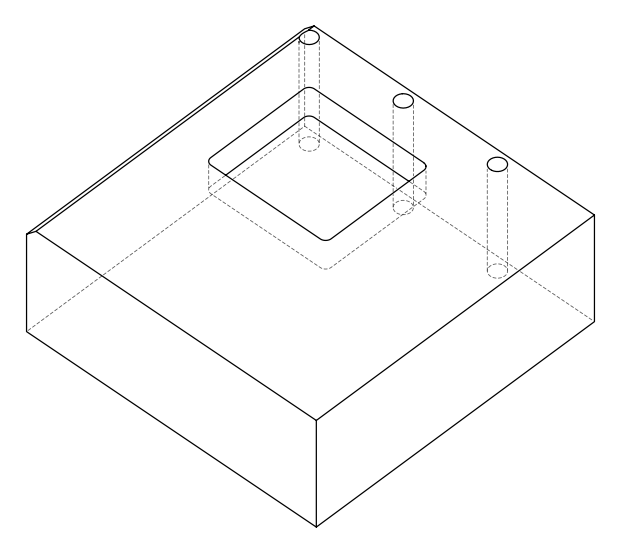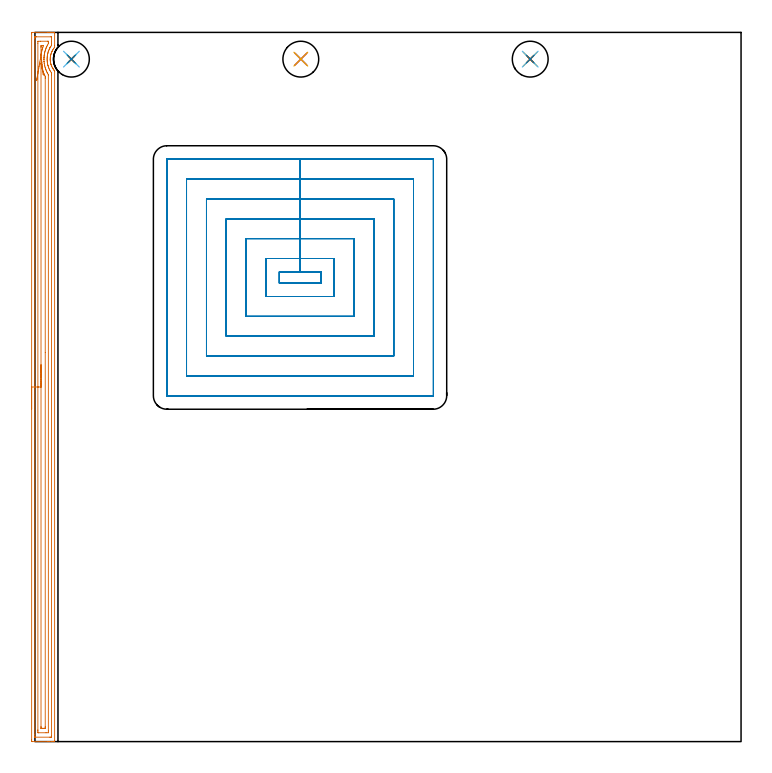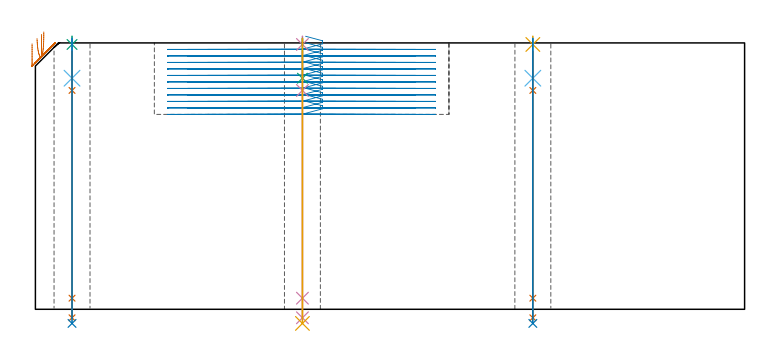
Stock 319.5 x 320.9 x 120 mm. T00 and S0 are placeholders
(PLAN: 14 operations, 11 tool changes, 53.9 min)
(1 AREA_MILL | FG_CHAMFER_SURFACE | UGT0205_001 | 10.64 min | 17360 mm3)
(2 MILL_RECTANGULAR_POCKET | POCKET_RECTANGULAR_STRAIGHT | NXT0201_011 | Follow Part, ap 3, ae 75% | 39.67 min | 508375 mm3)
(3 SPOT_DRILL | STEP1HOLE | NXT0321_9005460120000 | 0.03 min | 5 mm3)
(4 SPOT_DRILL_1 | STEP1HOLE_1 | NXT0321_9005460120000 | 0.03 min | 52 mm3)
(5 SPOT_DRILL_2 | STEP1HOLE_2 | NXT0321_9005460120000 | 0.03 min | 54 mm3)
(6 DRILL_BLIND_HOLE_INTO_CENTER | STEP1HOLE | NXT0301_077 | 0.07 min | 1280 mm3)
(7 GUN_DRILL_THROUGH_HOLE | STEP1HOLE | UGT0307_007 | 0.59 min | 8227 mm3)
(8 DRILL_TO_ENLARGE_THROUGH_HOLE | STEP1HOLE | UGT0301_286 | 0.52 min | 15192 mm3)
(9 DRILL_BLIND_HOLE_INTO_CENTER_1 | STEP1HOLE_1 | NXT0301_077 | 0.07 min | 1273 mm3)
(10 GUN_DRILL_THROUGH_HOLE_1 | STEP1HOLE_1 | UGT0307_007 | 0.59 min | 8237 mm3)
(11 DRILL_TO_ENLARGE_THROUGH_HOLE_1 | STEP1HOLE_1 | UGT0301_286 | 0.52 min | 15185 mm3)
(12 DRILL_BLIND_HOLE_INTO_CENTER_2 | STEP1HOLE_2 | NXT0301_077 | 0.07 min | 1276 mm3)
(13 GUN_DRILL_THROUGH_HOLE_2 | STEP1HOLE_2 | UGT0307_007 | 0.59 min | 8255 mm3)
(14 DRILL_TO_ENLARGE_THROUGH_HOLE_2 | STEP1HOLE_2 | UGT0301_286 | 0.52 min | 15171 mm3)
(TOOL UGT0205_001 | Chamfer Mill 20 x 3 x 45 deg. | D20 FL50 Z2)
(TOOL NXT0201_011 | ENDMILL 12mm [2P460-1200-NA 1630] | D12 FL38 Z6)
(TOOL NXT0321_9005460120000 | NC Spot Drill, 142deg, 12mm, Carbide, Uncoated | D12 PA142 FL30 Z2)
(TOOL NXT0301_077 | Carbide Drill 10.6mm [860.1-1060-053A1-MM 2214] | D10.6 PA140 FL71 Z2)
(TOOL UGT0307_007 | Gun Drill 10 mm | D10 PA130 FL24 Z1)
(TOOL UGT0301_286 | Twist Drill 16.2 mm | D16.2 PA118 FL125 Z2)
(OP 1 AREA_MILL)
G17 G21 G94 G90
T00 M6
G54
G17 G0 G90 X-1.5 Y150.45 S1061 M3
G43 Z130. H0
Z119.6
G94 G1 Y150.488 Z118.728 F250.
Y150.602 Z117.863
Y150.791 Z117.012
Y151.053 Z116.18
Y151.387 Z115.374
Y151.79 Z114.6
Y152.259 Z113.864
Y152.79 Z113.172
Y153.379 Z112.529
Y154.022 Z111.94
Y154.714 Z111.408
Y155.45 Z110.94
Y156.224 Z110.537
Y157.03 Z110.203
Y157.862 Z109.941
Y158.714 Z109.752
Y159.578 Z109.638
Y160.45 Z109.6
Y320.288
X-1.495 Y320.799 Z109.603
X-1.492 Y320.89 Z109.606
X-1.395 Y320.9 Z109.702
X5.891 Z116.985
X6.442 Z117.538
X6.767 Z117.863
X7.318 Z118.414
X7.644 Z118.738
X8.295 Z119.394
X8.618 Z119.717
X8.761 Y320.897 Z119.853
X8.898 Y320.89 Z119.989
X8.9 Y320.734 Z120.
Y314.93
X8.894 Y314.127 Z119.992
X8.822 Y314.037 Z119.92
X8.748 Y313.948 Z119.846
X8.421 Y313.507 Z119.52
X8.116 Y313.055 Z119.214
X7.974 Y312.813 Z119.073
X7.883 Y312.658 Z118.982
X7.801 Y312.491 Z118.9
X7.685 Y312.251 Z118.781
X7.641 Y312.163 Z118.738
X7.525 Y311.888 Z118.624
X7.454 Y311.719 Z118.554
X7.295 Y311.271 Z118.393
X7.198 Y310.935 Z118.296
X7.166 Y310.826 Z118.264
X7.136 Y310.701 Z118.235
X7.083 Y310.465 Z118.179
X7.061 Y310.378 Z118.16
X7.059 Y310.37 Z118.159
X6.988 Y309.991 Z118.088
X6.95 Y309.572 Z118.04
X6.941 Y309.486 Z118.033
X6.913 Y309.04 Z118.009
Y308.786 Z118.004
X6.912 Y308.593 Z118.007
X6.921 Y308.432 Z118.016
X6.924 Y308.36 Z118.021
X6.935 Y308.147 Z118.033
X6.971 Y307.786 Z118.067
X6.979 Y307.701 Z118.076
X6.989 Y307.608 Z118.087
X7.055 Y307.253 Z118.155
X7.064 Y307.207 Z118.163
X7.155 Y306.808 Z118.255
X7.26 Y306.447 Z118.359
X7.285 Y306.36 Z118.384
X7.351 Y306.17 Z118.45
X7.413 Y306. Z118.506
X7.441 Y305.916 Z118.537
X7.629 Y305.467 Z118.726
X7.837 Y305.024 Z118.937
X7.883 Y304.937 Z118.982
X8.049 Y304.661 Z119.148
X8.127 Y304.53 Z119.226
X8.228 Y304.376 Z119.326
X8.387 Y304.131 Z119.486
X8.52 Y303.951 Z119.619
X8.578 Y303.872 Z119.677
X8.789 Y303.603 Z119.888
X8.897 Y303.466 Z119.989
X8.9 Y303.322 Z120.
Y0.166
X8.898 Y0.01 Z119.989
X8.761 Y0.003 Z119.853
X8.618 Y0. Z119.717
X8.295 Z119.394
X7.644 Z118.738
X6.442 Z117.538
X5.891 Z116.985
X-1.058 Y0.001 Z110.04
X-1.12 Z109.977
X-1.493 Y0.01 Z109.605
X-1.496 Y0.229 Z109.602
X-1.499 Y0.612 Z109.601
X-1.5 Y1. Z109.6
Y160.45
X-0.086 Z111.014
Y318.341
X-0.085 Y318.502 Z111.015
X-0.08 Y318.867 Z111.02
X-0.079 Y318.883 Z111.021
X-0.061 Y318.89 Z111.039
X0.007 Y318.895 Z111.107
X0.112 Y318.898 Z111.212
X0.242 Y318.9 Z111.342
X0.633 Z111.733
X7.253 Y318.899 Z118.353
X7.422 Y318.897 Z118.522
X7.452 Y318.894 Z118.552
X7.479 Y318.89 Z118.579
X7.48 Y318.851 Z118.58
X7.484 Y318.664 Z118.584
X7.486 Y316.877 Z118.586
Y315.984
X7.485 Y315.823 Z118.585
X7.481 Y315.096 Z118.581
X7.479 Y315.014 Z118.579
X7.425 Y314.93 Z118.525
X7.163 Y314.527 Z118.263
X6.855 Y314.037 Z117.955
X6.834 Y314.003 Z117.934
X6.822 Y313.981 Z117.922
X6.767 Y313.88 Z117.867
X6.528 Y313.388 Z117.628
X6.415 Y313.144 Z117.515
X6.258 Y312.77 Z117.358
X6.062 Y312.251 Z117.162
X6.036 Y312.177 Z117.136
X6.018 Y312.122 Z117.118
X5.891 Y311.697 Z116.991
X5.821 Y311.43 Z116.921
X5.804 Y311.358 Z116.904
X5.664 Y310.696 Z116.764
X5.622 Y310.465 Z116.722
X5.558 Y309.911 Z116.658
X5.53 Y309.572 Z116.63
X5.504 Y309.074 Z116.604
X5.502 Y308.679 Z116.602
X5.522 Y308.162 Z116.622
X5.549 Y307.786 Z116.649
X5.614 Y307.175 Z116.714
X5.667 Y306.893 Z116.767
X5.739 Y306.531 Z116.839
X5.85 Y306.042 Z116.95
X5.861 Y306. Z116.961
X5.891 Y305.898 Z116.991
X6.081 Y305.301 Z117.181
X6.108 Y305.218 Z117.208
X6.149 Y305.108 Z117.249
X6.323 Y304.667 Z117.423
X6.526 Y304.215 Z117.626
X6.767 Y303.723 Z117.867
X7.006 Y303.322 Z118.106
X7.452 Y302.623 Z118.552
X7.479 Y302.547 Z118.579
X7.481 Y302.509 Z118.581
X7.483 Y302.429 Z118.583
X7.486 Y301.697 Z118.586
Y301.536
Y2.559
X7.485 Y2.398 Z118.585
X7.48 Y2.033 Z118.58
X7.479 Y2.017 Z118.579
X7.461 Y2.01 Z118.561
X7.392 Y2.005 Z118.492
X7.288 Y2.002 Z118.388
X7.158 Y2. Z118.258
X6.767 Z117.867
X0.147 Z111.247
X-0.022 Y2.003 Z111.078
X-0.052 Y2.006 Z111.048
X-0.079 Y2.01 Z111.021
X-0.08 Y2.049 Z111.02
X-0.084 Y2.236 Z111.016
X-0.085 Y2.398 Z111.015
X-0.086 Y3.13 Z111.014
Y160.45
X1.328 Z112.428
X1.329 Y316.006 Z112.429
X1.334 Y316.716 Z112.434
X1.335 Y316.893 Z112.435
X2.385 Y316.9 Z113.485
X5.711 Y316.899 Z116.811
X5.891 Y316.895 Z116.991
X6.065 Y316.89 Z117.165
X6.068 Y316.716 Z117.168
X6.069 Y316.535 Z117.169
X6.065 Y315.823 Z117.165
X5.677 Y315.147 Z116.777
X5.565 Y314.93 Z116.665
X5.38 Y314.557 Z116.48
X5.141 Y314.037 Z116.241
X5.102 Y313.948 Z116.202
X5.015 Y313.733 Z116.115
X4.858 Y313.304 Z115.958
X4.802 Y313.144 Z115.902
X4.64 Y312.632 Z115.74
X4.532 Y312.251 Z115.632
X4.452 Y311.931 Z115.552
X4.327 Y311.358 Z115.427
X4.295 Y311.198 Z115.395
X4.236 Y310.863 Z115.336
X4.183 Y310.465 Z115.283
X4.178 Y310.425 Z115.278
X4.138 Y310.041 Z115.238
X4.107 Y309.604 Z115.207
X4.106 Y309.572 Z115.206
X4.091 Y309.153 Z115.191
X4.084 Y308.735 Z115.184
X4.085 Y308.679 Z115.185
X4.12 Y307.805 Z115.22
X4.121 Y307.786 Z115.221
X4.138 Y307.542 Z115.238
X4.211 Y306.893 Z115.311
X4.222 Y306.808 Z115.322
X4.376 Y306. Z115.476
X4.448 Y305.685 Z115.548
X4.599 Y305.108 Z115.699
X4.811 Y304.422 Z115.911
X4.886 Y304.215 Z115.986
X5.015 Y303.88 Z116.115
X5.253 Y303.322 Z116.353
X5.462 Y302.865 Z116.562
X5.688 Y302.429 Z116.788
X6.05 Y301.81 Z117.15
X6.065 Y301.77 Z117.165
X6.067 Y301.719 Z117.167
X6.07 Y301.536 Z117.17
X6.071 Y301.352 Z117.171
Y4.894
X6.066 Y4.184 Z117.166
X6.065 Y4.007 Z117.165
X5.015 Y4. Z116.115
X1.689 Y4.001 Z112.789
X1.509 Y4.005 Z112.609
X1.335 Y4.01 Z112.435
X1.332 Y4.184 Z112.432
X1.33 Y4.367 Z112.43
X1.328 Y5.077 Z112.428
Y5.261
Y160.45
X2.743 Z113.843
Y306.934
X2.745 Y306.967 Z113.845
X2.748 Y307.037 Z113.848
X2.763 Y306.96 Z113.863
X2.775 Y306.893 Z113.875
X2.781 Y306.856 Z113.881
X2.835 Y306.436 Z113.935
X2.912 Y306. Z114.012
X2.983 Y305.614 Z114.083
X3.038 Y305.335 Z114.138
X3.093 Y305.108 Z114.193
X3.262 Y304.433 Z114.362
X3.326 Y304.215 Z114.426
X3.355 Y304.12 Z114.455
X3.621 Y303.322 Z114.721
X3.857 Y302.716 Z114.957
X3.98 Y302.429 Z115.08
X4.138 Y302.075 Z115.238
X4.397 Y301.536 Z115.497
X4.65 Y301.014 Z115.75
X4.653 Y300.643 Z115.753
X4.656 Y300.115 Z115.756
X4.657 Y176.036 Z115.757
Y6.863
X4.656 Y6.336 Z115.756
X4.653 Y6.158 Z115.753
X4.651 Y6.025 Z115.751
X4.561 Y6.01 Z115.661
X4.138 Y6.001 Z115.238
X4.109 Y6. Z115.209
X3.262 Z114.362
X3.232 Z114.332
X2.841 Y6.008 Z113.941
X2.75 Y6.01 Z113.85
X2.747 Y6.071 Z113.847
X2.745 Y6.136 Z113.845
X2.743 Y6.499 Z113.843
Y6.863
Y160.45
Y161.322 Z113.881
Y162.187 Z113.995
Y163.038 Z114.183
Y163.87 Z114.446
Y164.676 Z114.78
Y165.45 Z115.182
Y166.186 Z115.651
Y166.878 Z116.182
Y167.521 Z116.772
Y168.11 Z117.415
Y168.642 Z118.107
Y169.11 Z118.843
Y169.513 Z119.616
Y169.847 Z120.422
Y170.109 Z121.254
Y170.298 Z122.106
Y170.412 Z122.971
Y170.45 Z123.843
G0 Z130.
X3.777 Y301.749
Z124.945
G1 X3.784 Y301.686 Z124.075
X3.783 Y301.699 Z123.203
X3.772 Y301.787 Z122.335
X3.753 Y301.949 Z121.478
X3.725 Y302.186 Z120.638
X3.689 Y302.494 Z119.823
X3.645 Y302.871 Z119.038
X3.592 Y303.315 Z118.289
X3.532 Y303.822 Z117.581
X3.466 Y304.388 Z116.921
X3.392 Y305.01 Z116.313
X3.313 Y305.682 Z115.762
X3.229 Y306.398 Z115.272
X3.14 Y307.155 Z114.847
X3.047 Y307.945 Z114.49
X2.95 Y308.764 Z114.203
X2.851 Y309.604 Z113.99
X2.75 Y310.459 Z113.85
X2.743 Y310.994 Z113.843
Y314.037
X2.744 Y314.564 Z113.844
X2.747 Y314.742 Z113.847
X2.749 Y314.875 Z113.849
X2.839 Y314.89 Z113.939
X3.262 Y314.899 Z114.362
X3.292 Z114.392
X3.673 Y314.89 Z114.773
X3.841 Y314.883 Z114.941
X3.537 Y314.037 Z114.637
X3.468 Y313.827 Z114.568
X3.254 Y313.144 Z114.354
X3.139 Y312.683 Z114.239
X3.08 Y312.437 Z114.18
X3.038 Y312.251 Z114.138
X2.989 Y312.018 Z114.089
X2.927 Y311.7 Z114.027
X2.865 Y311.358 Z113.965
X2.812 Y310.993 Z113.912
X2.804 Y310.931 Z113.904
X2.752 Y310.465 Z113.852
X2.751 Y310.459 Z113.851
X2.6 Y309.607 Z113.738
X2.448 Y308.749 Z113.702
X2.296 Y307.891 Z113.742
X2.145 Y307.039 Z113.857
X1.996 Y306.201 Z114.048
X1.851 Y305.382 Z114.311
X1.711 Y304.589 Z114.647
X1.576 Y303.828 Z115.051
X1.448 Y303.104 Z115.521
X1.328 Y302.424 Z116.054
X1.216 Y301.791 Z116.644
X1.113 Y301.212 Z117.288
X1.021 Y300.691 Z117.982
X0.939 Y300.23 Z118.718
X0.869 Y299.835 Z119.493
X0.811 Y299.508 Z120.299
X0.766 Y299.251 Z121.132
X0.733 Y299.067 Z121.984
G0 Z130.
M5
M2
(OP 2 MILL_RECTANGULAR_POCKET)
G17 G21 G94 G90
T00 M6
G54
G17 G0 G90 X121.729 Y207.4 S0 M3
G43 Z130. H1
Z123.
G94 G1 X129.3 Z120.971 F250.
Y212.6 Z119.578
X119.95 Z117.073
X110.6 F500.
Y207.4
X129.3
Y212.6
X119.95
Y218.6
X104.6
Y201.4
X135.3
Y218.6
X119.95
Y227.6
X95.6
Y192.4
X144.3
Y227.6
X119.95
Y236.6
X86.6
Y183.4
X153.3
Y236.6
X119.95
Y245.6
X77.6
Y174.4
X162.3
Y245.6
X119.95
Y254.6
X68.6
Y165.4
X171.3
Y254.6
X119.95
Y263.6
X59.7
X59.645 Y263.595
X59.605 Y263.555
X59.6 Y263.5
Y156.5
X59.605 Y156.445
X59.645 Y156.405
X59.7 Y156.4
X180.2
X180.255 Y156.405
X180.295 Y156.445
X180.3 Y156.5
Y263.5
X180.295 Y263.555
X180.255 Y263.595
X180.2 Y263.6
X119.95
X118.95
G0 X121.729 Y207.4 Z120.073
G1 X129.3 Z118.044 F250.
Y212.6 Z116.651
X119.95 Z114.145
X110.6 F500.
Y207.4
X129.3
Y212.6
X119.95
Y218.6
X104.6
Y201.4
X135.3
Y218.6
X119.95
Y227.6
X95.6
Y192.4
X144.3
Y227.6
X119.95
Y236.6
X86.6
Y183.4
X153.3
Y236.6
X119.95
Y245.6
X77.6
Y174.4
X162.3
Y245.6
X119.95
Y254.6
X68.6
Y165.4
X171.3
Y254.6
X119.95
Y263.6
X59.7
X59.645 Y263.595
X59.605 Y263.555
X59.6 Y263.5
Y156.5
X59.605 Y156.445
X59.645 Y156.405
X59.7 Y156.4
X180.2
X180.255 Y156.405
X180.295 Y156.445
X180.3 Y156.5
Y263.5
X180.295 Y263.555
X180.255 Y263.595
X180.2 Y263.6
X119.95
X118.95
G0 X121.729 Y207.4 Z117.145
G1 X129.3 Z115.117 F250.
Y212.6 Z113.723
X119.95 Z111.218
X110.6 F500.
Y207.4
X129.3
Y212.6
X119.95
Y218.6
X104.6
Y201.4
X135.3
Y218.6
X119.95
Y227.6
X95.6
Y192.4
X144.3
Y227.6
X119.95
Y236.6
X86.6
Y183.4
X153.3
Y236.6
X119.95
Y245.6
X77.6
Y174.4
X162.3
Y245.6
X119.95
Y254.6
X68.6
Y165.4
X171.3
Y254.6
X119.95
Y263.6
X59.7
X59.645 Y263.595
X59.605 Y263.555
X59.6 Y263.5
Y156.5
X59.605 Y156.445
X59.645 Y156.405
X59.7 Y156.4
X180.2
X180.255 Y156.405
X180.295 Y156.445
X180.3 Y156.5
Y263.5
X180.295 Y263.555
X180.255 Y263.595
X180.2 Y263.6
X119.95
X118.95
G0 X121.729 Y207.4 Z114.218
G1 X129.3 Z112.19 F250.
Y212.6 Z110.796
X119.95 Z108.291
X110.6 F500.
Y207.4
X129.3
Y212.6
X119.95
Y218.6
X104.6
Y201.4
X135.3
Y218.6
X119.95
Y227.6
X95.6
Y192.4
X144.3
Y227.6
X119.95
Y236.6
X86.6
Y183.4
X153.3
Y236.6
X119.95
Y245.6
X77.6
Y174.4
X162.3
Y245.6
X119.95
Y254.6
X68.6
Y165.4
X171.3
Y254.6
X119.95
Y263.6
X59.7
X59.645 Y263.595
X59.605 Y263.555
X59.6 Y263.5
Y156.5
X59.605 Y156.445
X59.645 Y156.405
X59.7 Y156.4
X180.2
X180.255 Y156.405
X180.295 Y156.445
X180.3 Y156.5
Y263.5
X180.295 Y263.555
X180.255 Y263.595
X180.2 Y263.6
X119.95
X118.95
G0 X121.729 Y207.4 Z111.291
G1 X129.3 Z109.262 F250.
Y212.6 Z107.869
X119.95 Z105.364
X110.6 F500.
Y207.4
X129.3
Y212.6
X119.95
Y218.6
X104.6
Y201.4
X135.3
Y218.6
X119.95
Y227.6
X95.6
Y192.4
X144.3
Y227.6
X119.95
Y236.6
X86.6
Y183.4
X153.3
Y236.6
X119.95
Y245.6
X77.6
Y174.4
X162.3
Y245.6
X119.95
Y254.6
X68.6
Y165.4
X171.3
Y254.6
X119.95
Y263.6
X59.7
X59.645 Y263.595
X59.605 Y263.555
X59.6 Y263.5
Y156.5
X59.605 Y156.445
X59.645 Y156.405
X59.7 Y156.4
X180.2
X180.255 Y156.405
X180.295 Y156.445
X180.3 Y156.5
Y263.5
X180.295 Y263.555
X180.255 Y263.595
X180.2 Y263.6
X119.95
X118.95
G0 X121.729 Y207.4 Z108.364
G1 X129.3 Z106.335 F250.
Y212.6 Z104.942
X119.95 Z102.436
X110.6 F500.
Y207.4
X129.3
Y212.6
X119.95
Y218.6
X104.6
Y201.4
X135.3
Y218.6
X119.95
Y227.6
X95.6
Y192.4
X144.3
Y227.6
X119.95
Y236.6
X86.6
Y183.4
X153.3
Y236.6
X119.95
Y245.6
X77.6
Y174.4
X162.3
Y245.6
X119.95
Y254.6
X68.6
Y165.4
X171.3
Y254.6
X119.95
Y263.6
X59.7
X59.645 Y263.595
X59.605 Y263.555
X59.6 Y263.5
Y156.5
X59.605 Y156.445
X59.645 Y156.405
X59.7 Y156.4
X180.2
X180.255 Y156.405
X180.295 Y156.445
X180.3 Y156.5
Y263.5
X180.295 Y263.555
X180.255 Y263.595
X180.2 Y263.6
X119.95
X118.95
G0 X121.729 Y207.4 Z105.436
G1 X129.3 Z103.408 F250.
Y212.6 Z102.014
X119.95 Z99.509
X110.6 F500.
Y207.4
X129.3
Y212.6
X119.95
Y218.6
X104.6
Y201.4
X135.3
Y218.6
X119.95
Y227.6
X95.6
Y192.4
X144.3
Y227.6
X119.95
Y236.6
X86.6
Y183.4
X153.3
Y236.6
X119.95
Y245.6
X77.6
Y174.4
X162.3
Y245.6
X119.95
Y254.6
X68.6
Y165.4
X171.3
Y254.6
X119.95
Y263.6
X59.7
X59.645 Y263.595
X59.605 Y263.555
X59.6 Y263.5
Y156.5
X59.605 Y156.445
X59.645 Y156.405
X59.7 Y156.4
X180.2
X180.255 Y156.405
X180.295 Y156.445
X180.3 Y156.5
Y263.5
X180.295 Y263.555
X180.255 Y263.595
X180.2 Y263.6
X119.95
X118.95
G0 X121.729 Y207.4 Z102.509
G1 X129.3 Z100.48 F250.
Y212.6 Z99.087
X119.95 Z96.582
X110.6 F500.
Y207.4
X129.3
Y212.6
X119.95
Y218.6
X104.6
Y201.4
X135.3
Y218.6
X119.95
Y227.6
X95.6
Y192.4
X144.3
Y227.6
X119.95
Y236.6
X86.6
Y183.4
X153.3
Y236.6
X119.95
Y245.6
X77.6
Y174.4
X162.3
Y245.6
X119.95
Y254.6
X68.6
Y165.4
X171.3
Y254.6
X119.95
Y263.6
X59.7
X59.645 Y263.595
X59.605 Y263.555
X59.6 Y263.5
Y156.5
X59.605 Y156.445
X59.645 Y156.405
X59.7 Y156.4
X180.2
X180.255 Y156.405
X180.295 Y156.445
X180.3 Y156.5
Y263.5
X180.295 Y263.555
X180.255 Y263.595
X180.2 Y263.6
X119.95
X118.95
G0 X121.729 Y207.4 Z99.582
G1 X129.3 Z97.553 F250.
Y212.6 Z96.16
X119.95 Z93.655
X110.6 F500.
Y207.4
X129.3
Y212.6
X119.95
Y218.6
X104.6
Y201.4
X135.3
Y218.6
X119.95
Y227.6
X95.6
Y192.4
X144.3
Y227.6
X119.95
Y236.6
X86.6
Y183.4
X153.3
Y236.6
X119.95
Y245.6
X77.6
Y174.4
X162.3
Y245.6
X119.95
Y254.6
X68.6
Y165.4
X171.3
Y254.6
X119.95
Y263.6
X59.7
X59.645 Y263.595
X59.605 Y263.555
X59.6 Y263.5
Y156.5
X59.605 Y156.445
X59.645 Y156.405
X59.7 Y156.4
X180.2
X180.255 Y156.405
X180.295 Y156.445
X180.3 Y156.5
Y263.5
X180.295 Y263.555
X180.255 Y263.595
X180.2 Y263.6
X119.95
X118.95
G0 X121.729 Y207.4 Z96.655
G1 X129.3 Z94.626 F250.
Y212.6 Z93.233
X119.95 Z90.727
X110.6 F500.
Y207.4
X129.3
Y212.6
X119.95
Y218.6
X104.6
Y201.4
X135.3
Y218.6
X119.95
Y227.6
X95.6
Y192.4
X144.3
Y227.6
X119.95
Y236.6
X86.6
Y183.4
X153.3
Y236.6
X119.95
Y245.6
X77.6
Y174.4
X162.3
Y245.6
X119.95
Y254.6
X68.6
Y165.4
X171.3
Y254.6
X119.95
Y263.6
X59.7
X59.645 Y263.595
X59.605 Y263.555
X59.6 Y263.5
Y156.5
X59.605 Y156.445
X59.645 Y156.405
X59.7 Y156.4
X180.2
X180.255 Y156.405
X180.295 Y156.445
X180.3 Y156.5
Y263.5
X180.295 Y263.555
X180.255 Y263.595
X180.2 Y263.6
X119.95
X118.95
G0 X121.729 Y207.4 Z93.727
G1 X129.3 Z91.699 F250.
Y212.6 Z90.305
X119.95 Z87.8
X110.6 F500.
Y207.4
X129.3
Y212.6
X119.95
Y218.6
X104.6
Y201.4
X135.3
Y218.6
X119.95
Y227.6
X95.6
Y192.4
X144.3
Y227.6
X119.95
Y236.6
X86.6
Y183.4
X153.3
Y236.6
X119.95
Y245.6
X77.6
Y174.4
X162.3
Y245.6
X119.95
Y254.6
X68.6
Y165.4
X171.3
Y254.6
X119.95
Y263.6
X59.7
X59.645 Y263.595
X59.605 Y263.555
X59.6 Y263.5
Y156.5
X59.605 Y156.445
X59.645 Y156.405
X59.7 Y156.4
X180.2
X180.255 Y156.405
X180.295 Y156.445
X180.3 Y156.5
Y263.5
X180.295 Y263.555
X180.255 Y263.595
X180.2 Y263.6
X119.95
X118.95
G0 Z130.
M5
M2
(OP 3 SPOT_DRILL)
G17 G21 G94 G90
T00 M6
G54
G17 G0 G90 X16.5 Y308.8 S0 M3
G43 Z130. H0
G94 G81 G98 Z119.303 F250. R123.
G80
M5
M2
(OP 4 SPOT_DRILL_1)
G17 G21 G94 G90
T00 M6
G54
G17 G0 G90 X120.3 Y308.8 S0 M3
G43 Z130. H0
G94 G81 G98 Z119.303 F250. R123.
G80
M5
M2
(OP 5 SPOT_DRILL_2)
G17 G21 G94 G90
T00 M6
G54
G17 G0 G90 X224.1 Y308.8 S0 M3
G43 Z130. H0
G94 G81 G98 Z119.303 F250. R123.
G80
M5
M2
(OP 6 DRILL_BLIND_HOLE_INTO_CENTER)
G17 G21 G94 G90
T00 M6
G54
G17 G0 G90 X16.5 Y308.8 S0 M3
G43 Z130. H1
G94 G81 G98 Z104.1 F250. R122.
G80
M5
M2
(OP 7 GUN_DRILL_THROUGH_HOLE)
G17 G21 G94 G90
T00 M6
G54
G17 G0 G90 X16.5 Y308.8 M8
G43 Z130. H0
Z116.247
S716 M3
G94 G1 Z98.588 F125. M26
G4 X.084
Z5. F250.
G4 X.084
Z-3.832 F125.
G4 X.084
M5
M9
G0 Z116.247
Z130.
M2
(OP 8 DRILL_TO_ENLARGE_THROUGH_HOLE)
G17 G21 G94 G90
T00 M6
G54
G17 G0 G90 X16.5 Y308.8 S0 M3
G43 Z130. H0
G94 G73 G98 Z-6.367 F250. Q15.796 R122.
G80
M5
M2
(OP 9 DRILL_BLIND_HOLE_INTO_CENTER_1)
G17 G21 G94 G90
T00 M6
G54
G17 G0 G90 X120.3 Y308.8 S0 M3
G43 Z130. H1
G94 G81 G98 Z104.1 F250. R122.
G80
M5
M2
(OP 10 GUN_DRILL_THROUGH_HOLE_1)
G17 G21 G94 G90
T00 M6
G54
G17 G0 G90 X120.3 Y308.8 M8
G43 Z130. H0
Z116.247
S716 M3
G94 G1 Z98.588 F125. M26
G4 X.084
Z5. F250.
G4 X.084
Z-3.832 F125.
G4 X.084
M5
M9
G0 Z116.247
Z130.
M2
(OP 11 DRILL_TO_ENLARGE_THROUGH_HOLE_1)
G17 G21 G94 G90
T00 M6
G54
G17 G0 G90 X120.3 Y308.8 S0 M3
G43 Z130. H0
G94 G73 G98 Z-6.367 F250. Q15.796 R122.
G80
M5
M2
(OP 12 DRILL_BLIND_HOLE_INTO_CENTER_2)
G17 G21 G94 G90
T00 M6
G54
G17 G0 G90 X224.1 Y308.8 S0 M3
G43 Z130. H1
G94 G81 G98 Z104.1 F250. R122.
G80
M5
M2
(OP 13 GUN_DRILL_THROUGH_HOLE_2)
G17 G21 G94 G90
T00 M6
G54
G17 G0 G90 X224.1 Y308.8 M8
G43 Z130. H0
Z116.247
S716 M3
G94 G1 Z98.588 F125. M26
G4 X.084
Z5. F250.
G4 X.084
Z-3.832 F125.
G4 X.084
M5
M9
G0 Z116.247
Z130.
M2
(OP 14 DRILL_TO_ENLARGE_THROUGH_HOLE_2)
G17 G21 G94 G90
T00 M6
G54
G17 G0 G90 X224.1 Y308.8 S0 M3
G43 Z130. H0
G94 G73 G98 Z-6.367 F250. Q15.796 R122.
G80
M5
M2
